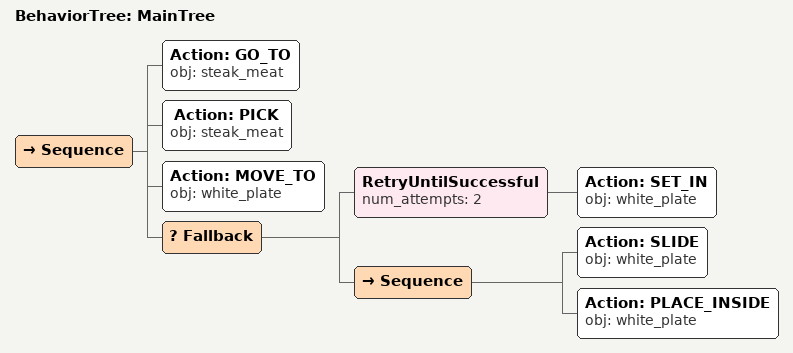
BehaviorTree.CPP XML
<root main_tree_to_execute="MainTree">
  <BehaviorTree ID="MainTree">
    <Sequence>
      <!-- Go to steak_meat -->
      <Action ID="GO_TO" obj="steak_meat" />
      <!-- Pick steak_meat -->
      <Action ID="PICK" obj="steak_meat" />
      <!-- Move to white_plate -->
      <Action ID="MOVE_TO" obj="white_plate" />
      <!-- Fallback: if PLACE_INSIDE white_plate fails, try alternative to reposition -->
      <Fallback>
        <!-- Retry PLACE_INSIDE white_plate up to 2 attempts -->
        <RetryUntilSuccessful num_attempts="2">
          <!-- Place inside white_plate -->
          <Action ID="SET_IN" obj="white_plate" />
        </RetryUntilSuccessful>
        <Sequence>
          <!-- Push white_plate forward toward front edge of table -->
          <Action ID="SLIDE" obj="white_plate" />
          <!-- Place inside white_plate -->
          <Action ID="PLACE_INSIDE" obj="white_plate" />
        </Sequence>
      </Fallback>
    </Sequence>
  </BehaviorTree>
</root>
